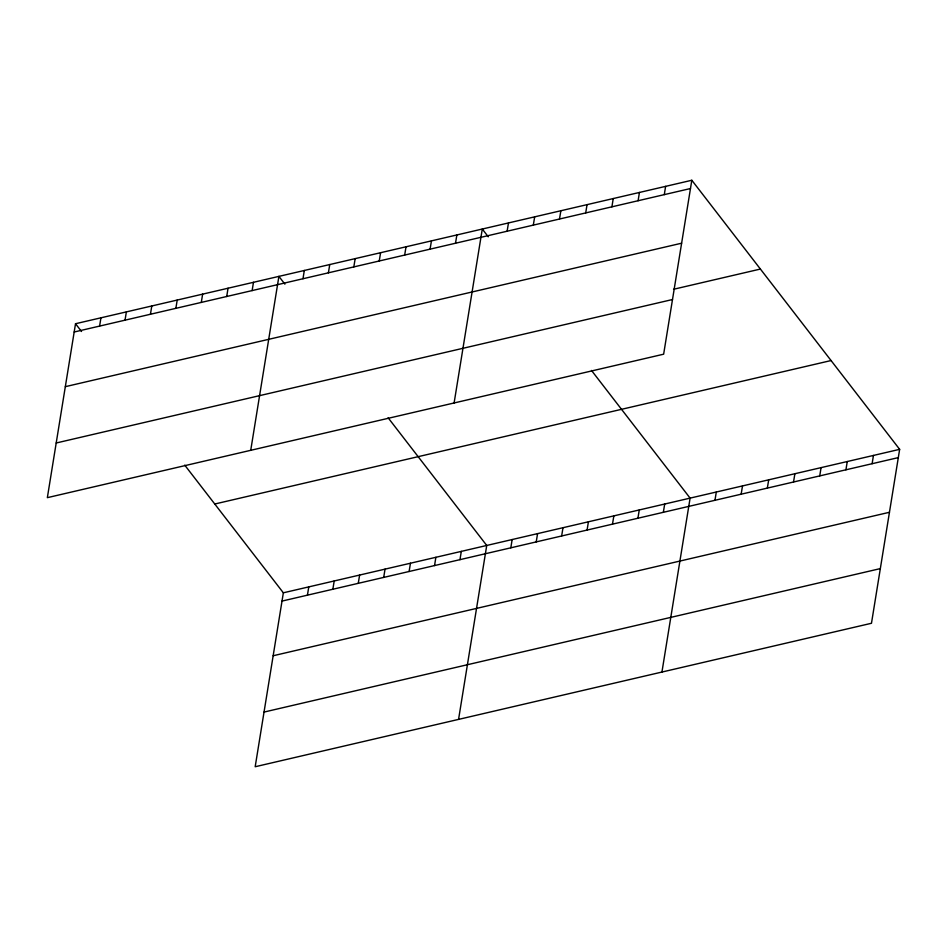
<?xml version="1.0" encoding="UTF-8"?>
<svg xmlns="http://www.w3.org/2000/svg" width="947" height="947" viewBox="0 0 947 947"><rect width="100%" height="100%" fill="white"/><g stroke="black" fill="none" stroke-linecap="round" stroke-linejoin="round"><path stroke-width="1.42" d="M75.523 323.732L47.35 497.66L663.646 354.19L691.819 180.261L75.523 323.732L81.525 331.497M99.601 326.088L100.938 317.813M125.028 320.169L126.365 311.894M150.443 314.25L151.792 305.976M175.87 308.331L177.207 300.057M201.297 302.424L202.634 294.138M226.712 296.506L228.049 288.219M252.139 290.587L253.476 282.301M250.73 450.31L278.903 276.382L284.905 284.159M302.981 278.749L304.318 270.463M328.408 272.831L329.745 264.544M184.736 465.131L283.354 592.81L255.181 766.739L871.477 623.268L899.65 449.34L691.819 180.261M353.823 266.912L355.172 258.638M307.432 595.166L308.769 586.891M379.25 260.993L380.587 252.719M332.859 589.247L334.196 580.973M404.677 255.074L406.014 246.8M358.274 583.328L359.611 575.054M430.092 249.156L431.43 240.881M383.701 577.41L385.038 569.135M455.519 243.237L456.856 234.963M409.116 571.491L410.465 563.216M454.11 402.972L482.283 229.044L488.285 236.809M434.543 565.572L435.88 557.298M507.13 231.222L508.468 222.947M459.97 559.665L461.307 551.379M533.327 225.126L534.664 216.851M458.561 719.389L486.734 545.46L388.116 417.781M559.511 219.029L560.861 210.755M510.812 547.828L512.149 539.541M585.708 212.933L587.045 204.647M536.227 541.909L537.576 533.623M611.904 206.837L613.242 198.55M561.654 535.99L562.992 527.704M638.1 200.74L639.438 192.454M587.081 530.071L588.418 521.785M664.285 194.632L665.623 186.358M612.496 524.153L613.845 515.878M637.923 518.234L639.261 509.96M663.35 512.315L664.687 504.041M661.941 672.05L690.103 498.122L591.496 370.443M714.961 500.3L716.299 492.026M741.158 494.204L742.495 485.929M767.342 488.107L768.692 479.821M793.539 482.011L794.876 473.725M819.735 475.915L821.073 467.629M845.92 469.807L847.269 461.532M872.116 463.71L873.454 455.436M74.186 332.006L690.481 188.536M65.331 386.672L681.627 243.201M673.554 289.273L760.405 269.055M56.204 442.995L672.5 299.524M214.768 504.017L831.064 360.547M283.354 592.81L899.65 449.34M282.005 601.085L898.312 457.614M273.15 655.75L889.458 512.28M264.035 712.073L880.331 568.602"/></g></svg>
